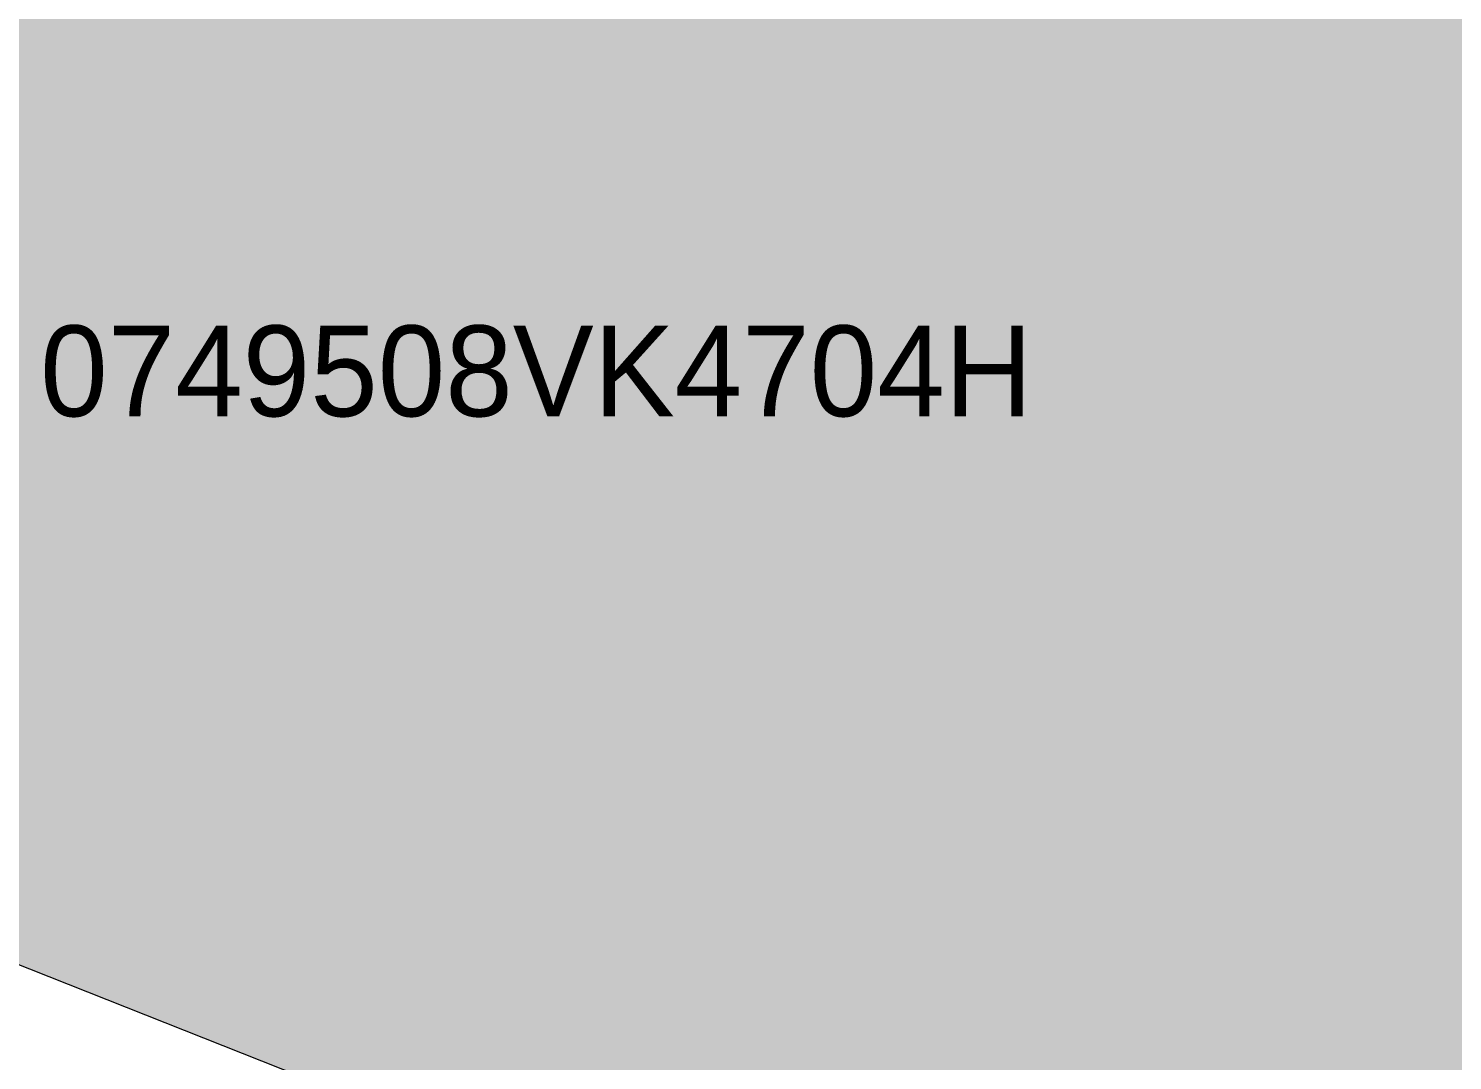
# Model space of a CAD drawing. Header units: metres. Extents: x -6 to 1255, y -2 to 532.
# Drawn here: x 1019.11 to 1034.79, y 265.87 to 277.24 of the extents above; entities that cross this region are included whole.
import ezdxf

# ---------------------------------------------------------------- set-up
doc = ezdxf.new("R2010")
doc.units = ezdxf.units.M
doc.header["$MEASUREMENT"] = 0
for name, color, linetype, lineweight, true_color in [('TPX_BUILDINGS', 7, 'CONTINUOUS', 0, 0x000000), ('TPX_BUILDINGS_HATCH', 7, 'CONTINUOUS', 0, 0xf0f0f0), ('TPX_CADASTRES', 7, 'CONTINUOUS', 0, 0x646464), ('TPX_CADASTRES_TEXT', 7, 'CONTINUOUS', 0, 0x000000)]:
    doc.layers.add(name, color=color, linetype=linetype, lineweight=lineweight, true_color=true_color)

msp = doc.modelspace()

# ---------------------------------------------------------------- hatches: boundary and pattern name
at = {"layer": 'TPX_BUILDINGS_HATCH'}
msp.add_hatch(color=256, dxfattribs=at).paths.add_polyline_path([(1006.979, 273.883), (1006.049, 272.063), (1034.099, 260.943), (1038.969, 273.393), (1042.059, 281.273), (1040.159, 282.083), (1036.639, 283.583), (1034.539, 284.473), (1031.999, 278.793), (1031.869, 278.503), (1028.989, 279.633), (1026.359, 280.663), (1025.109, 277.793), (1020.079, 279.773), (1017.459, 280.803), (1014.279, 282.423), (1011.959, 283.603), (1010.229, 280.233), (1009.549, 278.903), (1007.449, 274.803), (1006.979, 273.883)])

# ---------------------------------------------------------------- linework, layer by layer
at = {"layer": 'TPX_BUILDINGS', "elevation": 0.042}
msp.add_lwpolyline([(1006.979, 273.883), (1006.049, 272.063), (1034.099, 260.943), (1038.969, 273.393), (1042.059, 281.273), (1040.159, 282.083), (1036.639, 283.583), (1034.539, 284.473), (1031.999, 278.793), (1031.869, 278.503), (1028.989, 279.633), (1026.359, 280.663), (1025.109, 277.793), (1020.079, 279.773), (1017.459, 280.803), (1014.279, 282.423), (1011.959, 283.603), (1010.229, 280.233), (1009.549, 278.903), (1007.449, 274.803)], close=True, dxfattribs=at)
at = {"layer": 'TPX_CADASTRES', "elevation": 0.024}
msp.add_lwpolyline([(1006.979, 273.884), (1006.049, 272.064), (1034.099, 260.943), (1038.969, 273.393), (1042.059, 281.273), (1040.159, 282.083), (1036.639, 283.583), (1034.539, 284.473), (1031.999, 278.793), (1031.869, 278.503), (1028.989, 279.633), (1026.359, 280.663), (1025.109, 277.793), (1020.079, 279.774), (1017.459, 280.804), (1014.279, 282.424), (1011.959, 283.604), (1010.229, 280.234), (1009.549, 278.904), (1007.449, 274.804)], close=True, dxfattribs=at)

# ---------------------------------------------------------------- texts
at = {"layer": 'TPX_CADASTRES_TEXT'}
msp.add_text('0749508VK4704H', height=1, dxfattribs=at).set_placement((1019.236, 272.97, 0.024))

doc.saveas('drawing.dxf')
